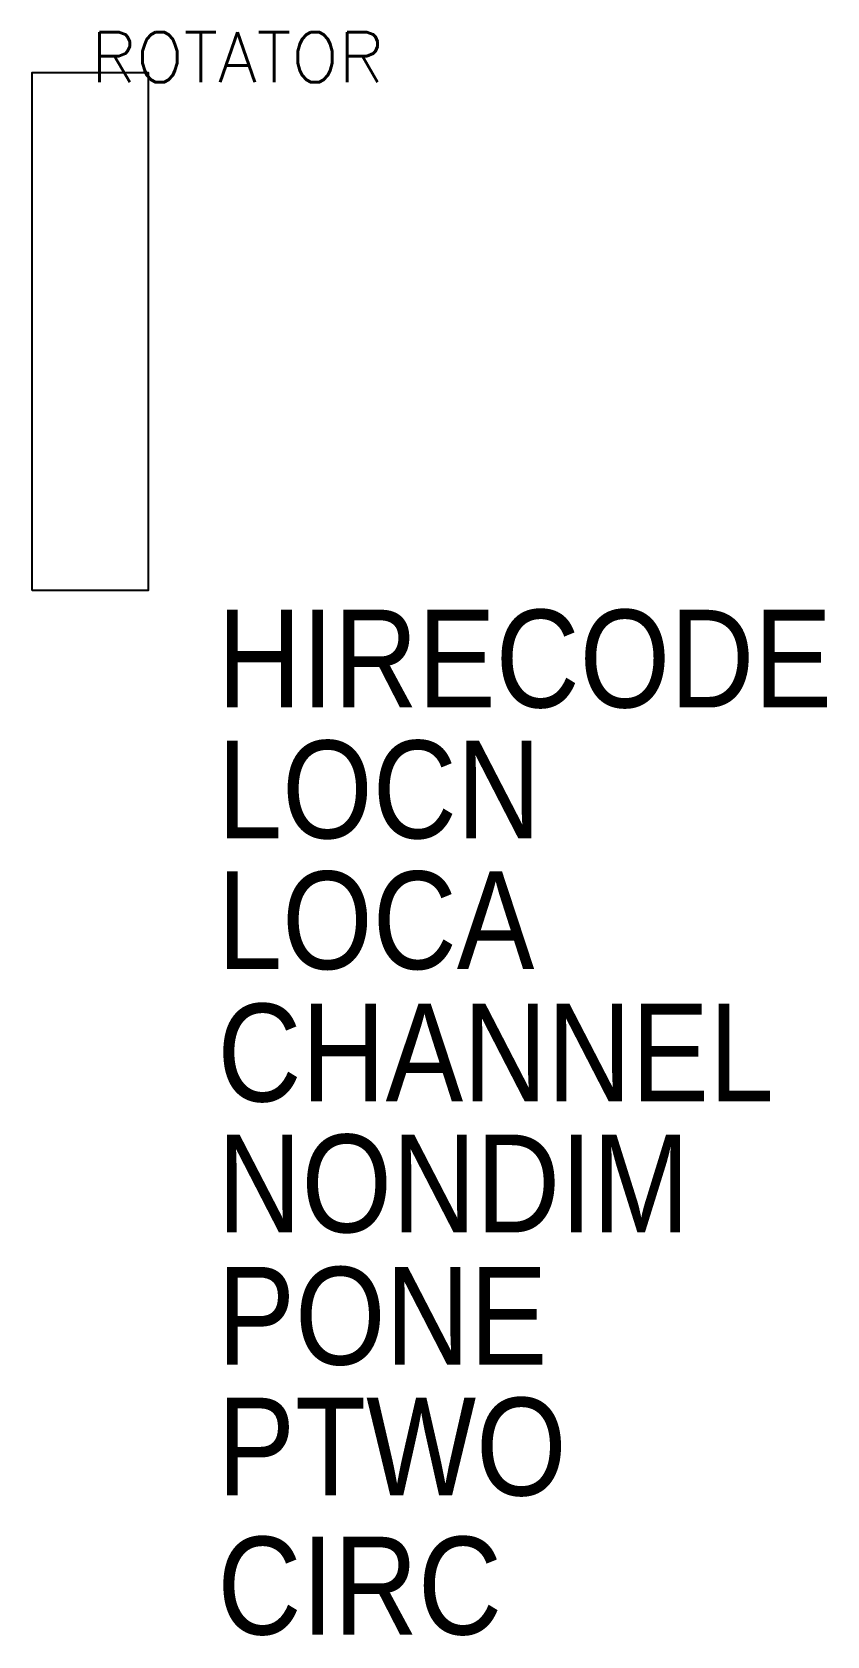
# Model space of a CAD drawing. Extents: x 4043 to 4368, y -2126 to -1469.
import ezdxf

# ---------------------------------------------------------------- set-up
doc = ezdxf.new("R2010")
doc.units = 0
doc.header["$MEASUREMENT"] = 0
for name, color, linetype in [('CHANNEL', 3, 'CONTINUOUS'), ('CIRC', 6, 'CONTINUOUS'), ('DIMMER', 4, 'CONTINUOUS'), ('GEL', 1, 'CONTINUOUS'), ('LANTERNS', 4, 'CONTINUOUS'), ('PATCH', 5, 'CONTINUOUS'), ('PATCH2', 5, 'CONTINUOUS')]:
    doc.layers.add(name, color=color, linetype=linetype)
doc.styles.add('ROMANS', font='romans')

msp = doc.modelspace()

# ---------------------------------------------------------------- linework, layer by layer
at = {"layer": 'GEL'}
msp.add_lwpolyline([(4043.18, -1697.83), (4043.18, -1485.91), (4090.67, -1485.91), (4090.67, -1697.83)], close=True, dxfattribs=at)

# ---------------------------------------------------------------- texts
at = {"layer": 'CHANNEL', "width": 0.89}
msp.add_attdef('CHANNEL', (4118.95, -1906.86), '', height=40, dxfattribs=at)
at = {"layer": 'CIRC', "width": 0.89}
msp.add_attdef('CIRC', (4118.95, -2124.94), '', height=40, dxfattribs=at)
at = {"layer": 'DIMMER', "width": 0.89}
msp.add_attdef('NONDIM', (4118.95, -1960.38), '', height=40, dxfattribs=at)
at = {"layer": 'GEL', "style": 'ROMANS'}
msp.add_text('ROTATOR', height=20.559, dxfattribs=at).set_placement((4067.23, -1489.88))
at = {"layer": 'LANTERNS', "color": 0, "width": 0.89, "flags": 1}
for tag, p, s in [('HIRECODE', (4118.95, -1745.66), 'FXGROT'), ('LOCN', (4118.95, -1799.18), ''), ('LOCA', (4118.95, -1852.7), '')]:
    msp.add_attdef(tag, p, s, height=40, dxfattribs=at)
at = {"layer": 'PATCH', "width": 0.89}
msp.add_attdef('PONE', (4118.95, -2014.54), '', height=40, dxfattribs=at)
at = {"layer": 'PATCH2', "width": 0.89}
msp.add_attdef('PTWO', (4118.95, -2068.06), '', height=40, dxfattribs=at)

doc.saveas('drawing.dxf')
